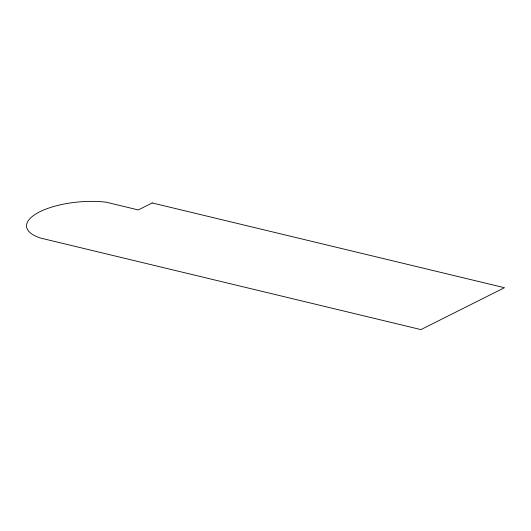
<?xml version="1.0" encoding="UTF-8"?>
<svg xmlns="http://www.w3.org/2000/svg" width="531" height="531" viewBox="0 0 531 531"><rect width="100%" height="100%" fill="white"/><g stroke="black" fill="none" stroke-linecap="round" stroke-linejoin="round"><path stroke-width="0.8" d="M152.185 202.948L138.266 209.924L106.246 202.218A54.016 19.707 -5.2 0 0 38 212.719A54.016 19.707 -5.2 0 0 40.655 238.087L420.944 329.598L504.45 287.709L152.185 202.948"/></g></svg>
